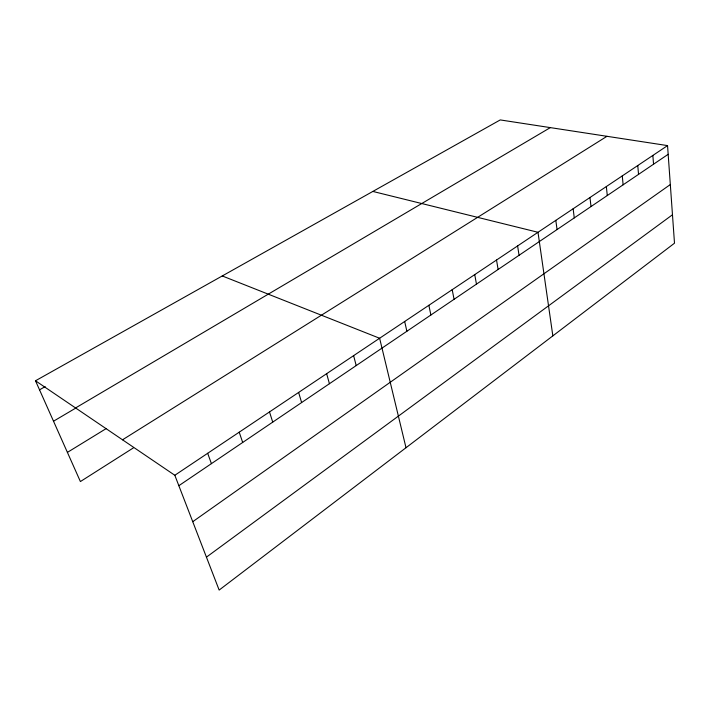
<?xml version="1.0" encoding="UTF-8"?>
<svg xmlns="http://www.w3.org/2000/svg" width="710" height="710" viewBox="0 0 710 710"><rect width="100%" height="100%" fill="white"/><g stroke="black" fill="none" stroke-linecap="round" stroke-linejoin="round"><path stroke-width="1.06" d="M206.432 557.146L672.476 214.766M192.747 521.69L670.32 184.556M178.849 485.702L668.172 154.301M174.82 475.274L667.551 145.603L674.5 243.193L219.15 590.072L174.82 475.274L35.5 380.773L500.239 119.928L667.551 145.603M133.524 447.797L80.399 481.558L35.5 380.773M122.519 439.801L606.97 136.311M67.406 452.385L106.154 428.609M75.571 407.948L550.33 127.614M53.516 421.216L76.245 407.797M39.529 389.825L45.174 386.622M372.83 191.434L537.994 232.285L552.841 335.865M222.257 275.95L379.619 338.253L406.005 447.726M207.675 453.291L211.42 463.648M239.217 432.186L242.687 442.472M269.507 411.924L272.729 422.122M298.626 392.435L301.617 402.552M326.653 373.691L329.422 383.728M353.624 355.639L356.198 365.588M404.682 321.479L406.874 331.268M428.858 305.309L430.89 315.009M452.19 289.689L454.072 299.309M474.741 274.61L476.463 284.133M496.53 260.029L498.118 269.472M517.608 245.926L519.054 255.289M555.823 220.357L557.048 229.561M573.139 208.767L574.266 217.899M589.974 197.504L591.004 206.566M606.349 186.552L607.281 195.534M622.271 175.902L623.123 184.804M637.766 165.528L638.538 174.367M652.854 155.437L653.546 164.196"/></g></svg>
